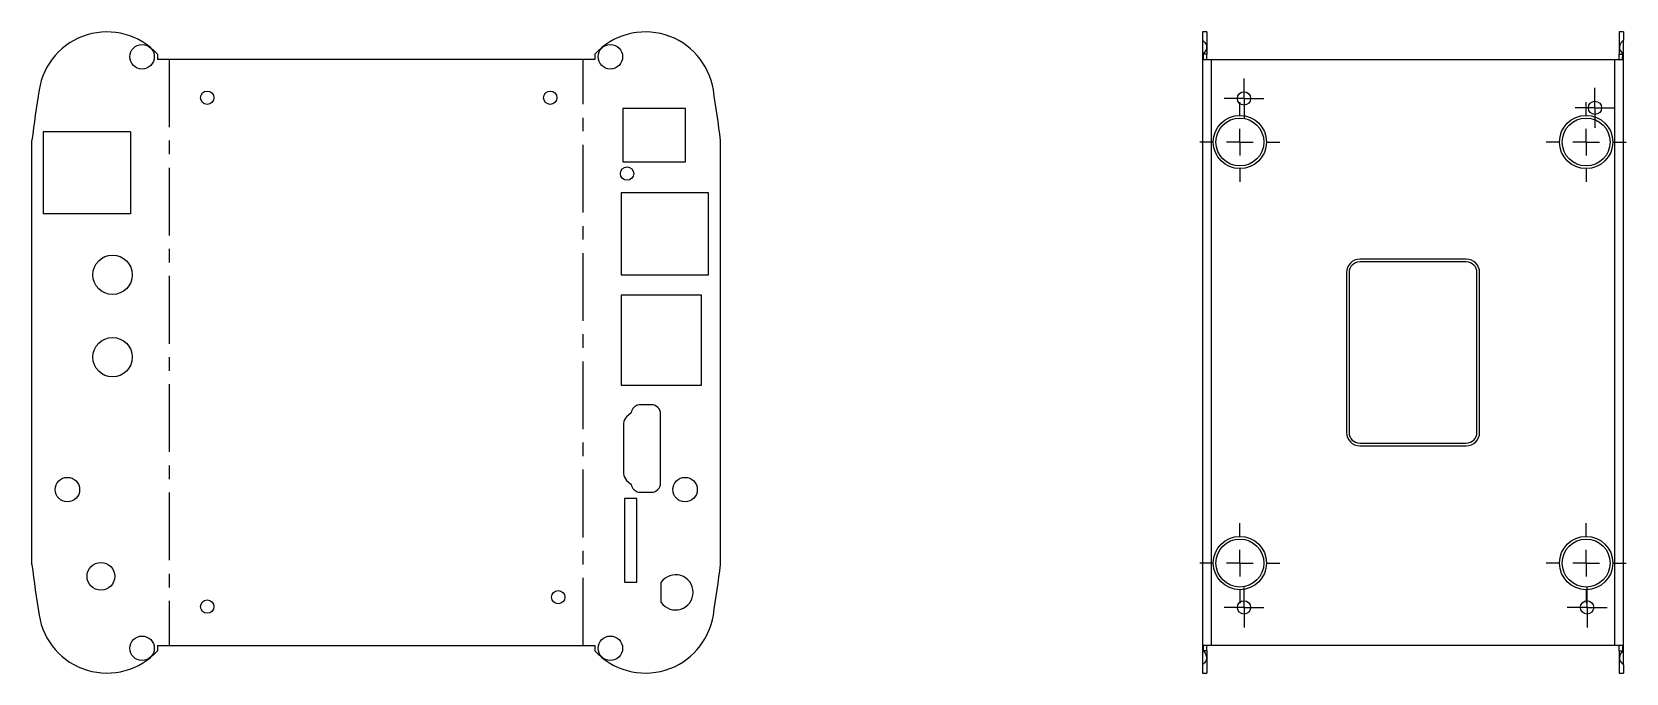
# Model space of a CAD drawing. Extents: x 56 to 355, y 103 to 223.
import ezdxf

# ---------------------------------------------------------------- set-up
doc = ezdxf.new("R2010")
doc.units = 0
doc.linetypes.add('CENTERX2', pattern=[20.32, 12.7, -2.54, 2.54, -2.54])
doc.layers.get('0').update_dxf_attribs({"linetype": 'CONTINUOUS'})

# ---------------------------------------------------------------- blocks, each defined once
blk = doc.blocks.new('SW_CENTERMARKSYMBOL_0')
at = {"color": 0, "linetype": 'CONTINUOUS'}
for p, q in [((0, 2.5), (0, 3.75)), ((-2.5, 0), (-3.75, 0)), ((0, 0), (-2.5, 0)), ((0, 0), (0, 2.5)), ((0, 0), (0, -2.5)), ((0, 0), (2.5, 0)), ((2.5, 0), (3.75, 0)), ((0, -2.5), (0, -3.75))]:
    blk.add_line(p, q, dxfattribs=at)
blk = doc.blocks.new('SW_CENTERMARKSYMBOL_1')
at = {"color": 0, "linetype": 'CONTINUOUS'}
for p, q in [((0, 2.5), (0, 3.75)), ((-2.5, 0), (-3.75, 0)), ((0, 0), (-2.5, 0)), ((0, 0), (0, 2.5)), ((0, 0), (0, -2.5)), ((0, 0), (2.5, 0)), ((2.5, 0), (3.75, 0)), ((0, -2.5), (0, -3.75))]:
    blk.add_line(p, q, dxfattribs=at)
blk = doc.blocks.new('SW_CENTERMARKSYMBOL_2')
at = {"color": 0, "linetype": 'CONTINUOUS'}
for p, q in [((0, 2.5), (0, 3.75)), ((-2.5, 0), (-3.75, 0)), ((0, 0), (-2.5, 0)), ((0, 0), (0, 2.5)), ((0, 0), (0, -2.5)), ((0, 0), (2.5, 0)), ((2.5, 0), (3.75, 0)), ((0, -2.5), (0, -3.75))]:
    blk.add_line(p, q, dxfattribs=at)
blk = doc.blocks.new('SW_CENTERMARKSYMBOL_3')
at = {"color": 0, "linetype": 'CONTINUOUS'}
for p, q in [((0, 2.5), (0, 3.75)), ((-2.5, 0), (-3.75, 0)), ((0, 0), (-2.5, 0)), ((0, 0), (0, 2.5)), ((0, 0), (0, -2.5)), ((0, 0), (2.5, 0)), ((2.5, 0), (3.75, 0)), ((0, -2.5), (0, -3.75))]:
    blk.add_line(p, q, dxfattribs=at)
blk = doc.blocks.new('SW_CENTERMARKSYMBOL_4')
at = {"color": 0, "linetype": 'CONTINUOUS'}
for p, q in [((0, 5), (0, 7.5)), ((-5, 0), (-7.5, 0)), ((0, 0), (-2.5, 0)), ((0, 0), (0, 2.5)), ((0, 0), (0, -2.5)), ((0, 0), (2.5, 0)), ((5, 0), (7.5, 0)), ((0, -5), (0, -7.5))]:
    blk.add_line(p, q, dxfattribs=at)
blk = doc.blocks.new('SW_CENTERMARKSYMBOL_5')
at = {"color": 0, "linetype": 'CONTINUOUS'}
for p, q in [((0, 5), (0, 7.5)), ((-5, 0), (-7.5, 0)), ((0, 0), (-2.5, 0)), ((0, 0), (0, 2.5)), ((0, 0), (0, -2.5)), ((0, 0), (2.5, 0)), ((5, 0), (7.5, 0)), ((0, -5), (0, -7.5))]:
    blk.add_line(p, q, dxfattribs=at)
blk = doc.blocks.new('SW_CENTERMARKSYMBOL_6')
at = {"color": 0, "linetype": 'CONTINUOUS'}
for p, q in [((0, 5), (0, 7.5)), ((-5, 0), (-7.5, 0)), ((0, 0), (-2.5, 0)), ((0, 0), (0, 2.5)), ((0, 0), (0, -2.5)), ((0, 0), (2.5, 0)), ((5, 0), (7.5, 0)), ((0, -5), (0, -7.5))]:
    blk.add_line(p, q, dxfattribs=at)
blk = doc.blocks.new('SW_CENTERMARKSYMBOL_7')
at = {"color": 0, "linetype": 'CONTINUOUS'}
for p, q in [((0, 5), (0, 7.5)), ((-5, 0), (-7.5, 0)), ((0, 0), (-2.5, 0)), ((0, 0), (0, 2.5)), ((0, 0), (0, -2.5)), ((0, 0), (2.5, 0)), ((5, 0), (7.5, 0)), ((0, -5), (0, -7.5))]:
    blk.add_line(p, q, dxfattribs=at)

msp = doc.modelspace()

# ---------------------------------------------------------------- linework, layer by layer
at = {"color": 7, "linetype": 'CONTINUOUS'}
for p, q in [((276.25, 223.4), (275.45, 223.4)), ((275.45, 223.4), (275.45, 221.82)), ((275.45, 221.82), (275.45, 218.24)), ((276.25, 223.4), (276.25, 219.22)), ((354.45, 223.4), (353.65, 223.4)), ((353.65, 223.4), (353.65, 219.22)), ((354.45, 223.4), (354.45, 221.82)), ((354.45, 218.24), (354.45, 221.82)), ((79.28, 219.22), (79.28, 218.24)), ((161.36, 219.22), (161.36, 218.24)), ((276.25, 219.22), (275.6, 219.22)), ((276.25, 218.24), (276.25, 219.22)), ((353.65, 219.22), (354.31, 219.22)), ((353.65, 218.24), (353.65, 219.22)), ((161.36, 218.24), (79.28, 218.24)), ((275.45, 218.24), (275.45, 108.24)), ((275.45, 218.24), (277.05, 218.24)), ((277.05, 218.24), (277.05, 108.24)), ((277.05, 218.24), (352.85, 218.24)), ((352.85, 218.24), (354.45, 218.24)), ((352.85, 108.24), (352.85, 218.24)), ((354.45, 108.24), (354.45, 218.24)), ((166.6, 209.01), (166.6, 199.01)), ((178.4, 209.01), (166.6, 209.01)), ((178.4, 199.01), (178.4, 209.01)), ((74.2, 204.68), (57.8, 204.68)), ((57.8, 204.68), (57.8, 189.28)), ((74.2, 204.68), (74.2, 189.28)), ((55.67, 123.44), (55.67, 203.05)), ((184.96, 123.44), (184.96, 203.05)), ((166.6, 199.01), (178.4, 199.01)), ((166.3, 193.21), (166.3, 177.81)), ((182.7, 193.21), (166.3, 193.21)), ((182.7, 177.81), (182.7, 193.21)), ((74.2, 189.28), (57.8, 189.28)), ((324.95, 180.74), (304.95, 180.74)), ((324.95, 180.24), (304.95, 180.24)), ((166.3, 177.81), (182.7, 177.81)), ((302.45, 178.24), (302.45, 148.24)), ((302.95, 178.24), (302.95, 148.24)), ((326.95, 148.24), (326.95, 178.24)), ((327.45, 148.24), (327.45, 178.24)), ((181.4, 174), (166.3, 174)), ((166.3, 174), (166.3, 157.12)), ((181.4, 157.12), (181.4, 174)), ((166.3, 157.12), (181.4, 157.12)), ((172, 153.43), (169.87, 153.43)), ((166.75, 149.93), (166.75, 140.53)), ((168.11, 151.89), (167.33, 151.2)), ((168.24, 152.22), (168.17, 151.99)), ((173.7, 138.73), (173.7, 151.73)), ((304.95, 146.24), (324.95, 146.24)), ((304.95, 145.74), (324.95, 145.74)), ((167.33, 139.25), (168.11, 138.56)), ((168.17, 138.47), (168.24, 138.23)), ((166.9, 135.87), (166.9, 120.17)), ((169.25, 135.87), (166.9, 135.87)), ((169.25, 120.17), (169.25, 135.87)), ((169.87, 137.03), (172, 137.03)), ((166.9, 120.17), (169.25, 120.17)), ((173.8, 116.35), (173.8, 120.14)), ((79.28, 108.24), (79.28, 107.27)), ((79.28, 108.24), (161.36, 108.24)), ((161.36, 108.24), (161.36, 107.27)), ((277.05, 108.24), (275.45, 108.24)), ((275.45, 108.24), (275.45, 104.67)), ((276.25, 107.27), (276.25, 108.24)), ((352.85, 108.24), (277.05, 108.24)), ((354.45, 108.24), (352.85, 108.24)), ((353.65, 107.27), (353.65, 108.24)), ((354.45, 104.67), (354.45, 108.24)), ((276.25, 107.27), (275.6, 107.27)), ((276.25, 107.27), (276.25, 103.09)), ((353.65, 107.27), (354.31, 107.27)), ((353.65, 107.27), (353.65, 103.09)), ((275.45, 104.67), (275.45, 103.09)), ((275.45, 103.09), (276.25, 103.09)), ((353.65, 103.09), (354.45, 103.09)), ((354.45, 104.67), (354.45, 103.09))]:
    msp.add_line(p, q, dxfattribs=at)
at = {"color": 7, "linetype": 'CENTERX2'}
for p, q in [((81.47, 218.24), (81.47, 108.24)), ((159.16, 108.24), (159.16, 218.24))]:
    msp.add_line(p, q, dxfattribs=at)
at = {"color": 7, "linetype": 'CONTINUOUS', "flags": 128}
for points in [[(275.45, 221.82), (275.87, 221.41), (276.16, 220.91), (276.21, 220.59), (276.16, 220.25), (275.99, 219.82), (275.71, 219.38), (275.6, 219.22)], [(354.45, 221.82), (354.03, 221.41), (353.75, 220.91), (353.7, 220.59), (353.74, 220.25), (353.92, 219.82), (354.19, 219.38), (354.31, 219.22)], [(275.6, 218.24), (275.61, 218.36), (275.6, 219.22)], [(354.31, 218.24), (354.29, 218.36), (354.31, 219.22)], [(275.6, 107.27), (275.92, 106.8), (276.14, 106.32), (276.2, 106), (276.18, 105.68), (276.04, 105.33), (275.81, 105.01), (275.64, 104.84), (275.45, 104.67)], [(354.31, 107.27), (353.99, 106.8), (353.76, 106.32), (353.7, 106), (353.72, 105.68), (353.86, 105.33), (354.09, 105.01), (354.26, 104.84), (354.45, 104.67)]]:
    msp.add_lwpolyline(points, dxfattribs=at)
at = {"color": 7, "linetype": 'CONTINUOUS'}
for centre, radius in [((76.36, 218.74), 2.3), ((164.27, 218.74), 2.3), ((88.59, 211.06), 1.25), ((152.99, 211.06), 1.25), ((283.22, 210.92), 1.25), ((349.11, 209.15), 1.25), ((282.45, 202.74), 5), ((282.45, 202.74), 4.5), ((347.45, 202.74), 5), ((347.45, 202.74), 4.5), ((167.4, 196.81), 1.25), ((70.83, 177.82), 3.7), ((70.83, 162.35), 3.7), ((62.34, 137.52), 2.3), ((178.29, 137.52), 2.3), ((282.45, 123.74), 5), ((347.45, 123.74), 5), ((282.45, 123.74), 4.5), ((347.45, 123.74), 4.5), ((68.63, 121.24), 2.6), ((88.59, 115.56), 1.25), ((154.48, 117.34), 1.25), ((283.22, 115.42), 1.25), ((347.62, 115.42), 1.25), ((76.36, 107.74), 2.3), ((164.27, 107.74), 2.3)]:
    msp.add_circle(centre, radius, dxfattribs=at)
for centre, radius, start, end in [((69.77, 210.5), 12.9, 42.5267, 170.997), ((170.86, 210.5), 12.9, 9.003, 137.4733), ((368.04, 163.24), 314.89, 170.997, 172.7386), ((-127.41, 163.24), 314.89, 7.2614, 9.003), ((304.95, 178.24), 2.5, 90, 180), ((304.95, 178.24), 2, 90, 180), ((324.95, 178.24), 2.5, 0, 90), ((324.95, 178.24), 2, 0, 90), ((169.87, 151.73), 1.7, 90, 163.1118), ((172, 151.73), 1.7, 0, 90), ((168.45, 149.93), 1.7, 131.4334, 180), ((167.98, 152.04), 0.2, 311.4334, 343.1118), ((304.95, 148.24), 2.5, 180, 270), ((304.95, 148.24), 2, 180, 270), ((324.95, 148.24), 2, 270, 0), ((324.95, 148.24), 2.5, 270, 0), ((168.45, 140.53), 1.7, 180, 228.5666), ((167.98, 138.41), 0.2, 16.8882, 48.5666), ((169.87, 138.73), 1.7, 196.8882, 270), ((172, 138.73), 1.7, 270, 0), ((368.04, 163.24), 314.89, 187.2614, 189.003), ((-127.41, 163.24), 314.89, 350.997, 352.7386), ((176.5, 118.24), 3.3, 215.0968, 144.9032), ((69.77, 115.99), 12.9, 189.003, 317.4733), ((170.86, 115.99), 12.9, 222.5267, 350.997), ((272.67, 107.74), 2.97, 350.7516, 9.7029), ((357.23, 107.74), 2.97, 170.2971, 189.2484)]:
    msp.add_arc(centre, radius, start, end, dxfattribs=at)

# ---------------------------------------------------------------- block references
for name, p in [('SW_CENTERMARKSYMBOL_3', (283.22, 210.92)), ('SW_CENTERMARKSYMBOL_0', (349.11, 209.15)), ('SW_CENTERMARKSYMBOL_4', (282.45, 202.74)), ('SW_CENTERMARKSYMBOL_5', (347.45, 202.74)), ('SW_CENTERMARKSYMBOL_7', (282.45, 123.74)), ('SW_CENTERMARKSYMBOL_6', (347.45, 123.74)), ('SW_CENTERMARKSYMBOL_1', (283.22, 115.42)), ('SW_CENTERMARKSYMBOL_2', (347.62, 115.42))]:
    msp.add_blockref(name, p, dxfattribs=at)

doc.saveas('drawing.dxf')
